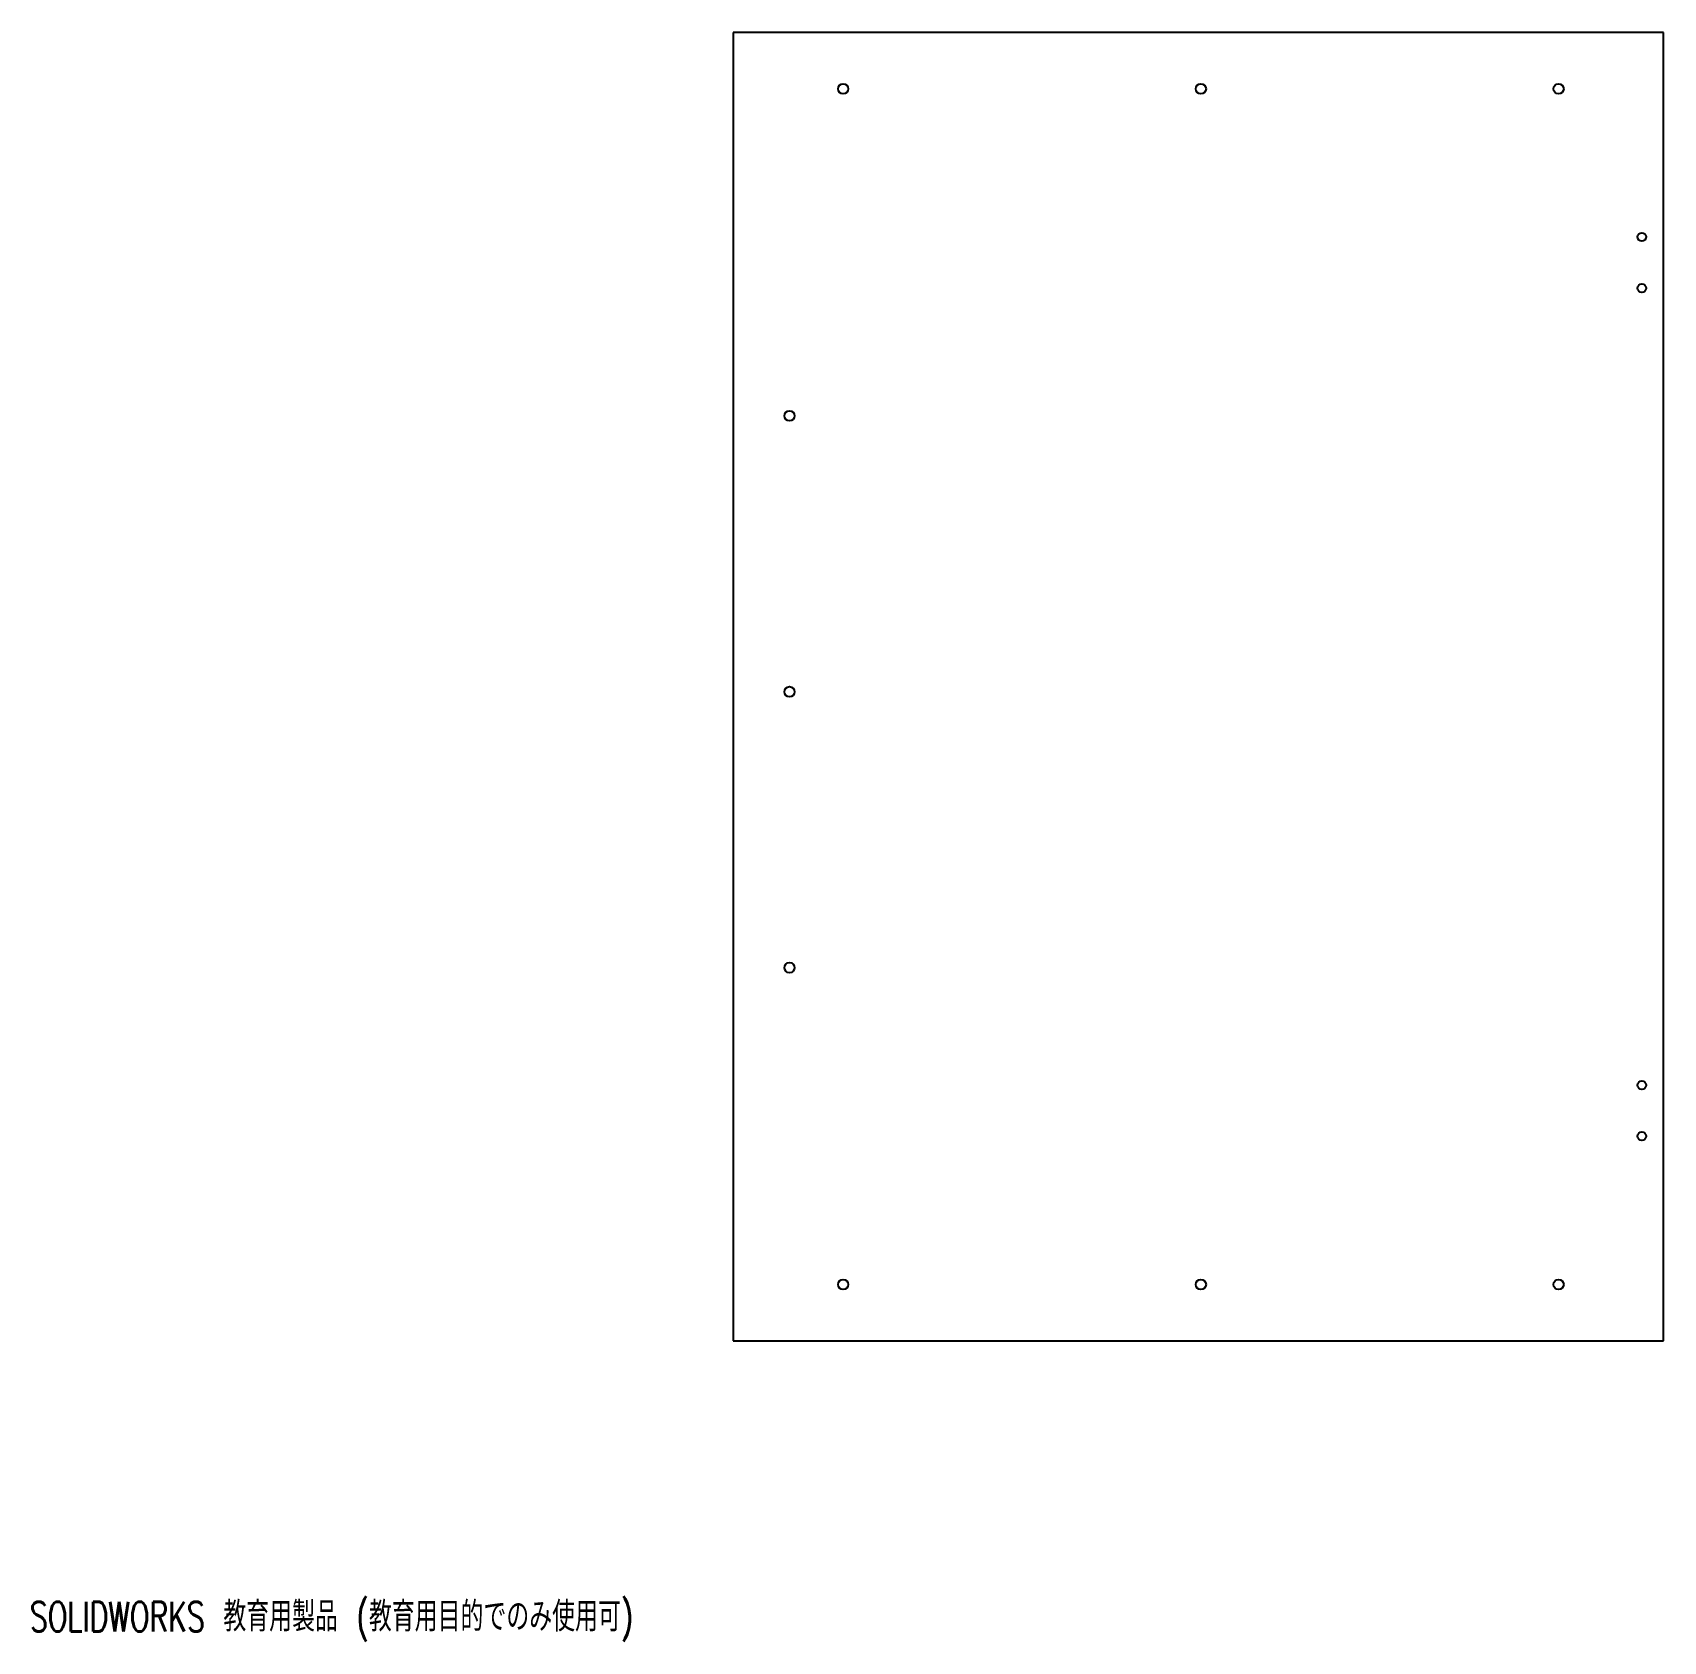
# Model space of a CAD drawing. Header units: millimetres. Extents: x 1 to 799, y -1 to 786.
import ezdxf

# ---------------------------------------------------------------- set-up
doc = ezdxf.new("R2010")
doc.units = ezdxf.units.MM
doc.styles.add('SLDTEXTSTYLE0', font='TXT', dxfattribs={"width": 0.7, "bigfont": 'bigfont'})

msp = doc.modelspace()

# ---------------------------------------------------------------- linework, layer by layer
at = {"color": 7, "linetype": 'Continuous', "lineweight": 25}
for p, q in [((344.08, 786.49), (344.08, 146.49)), ((799.08, 786.49), (344.08, 786.49)), ((799.08, 146.49), (799.08, 786.49)), ((344.08, 146.49), (799.08, 146.49))]:
    msp.add_line(p, q, dxfattribs=at)
for centre, radius in [((397.83, 758.99), 2.5), ((572.83, 758.99), 2.5), ((747.83, 758.99), 2.5), ((788.58, 686.49), 2.1), ((788.58, 661.49), 2.1), ((371.58, 598.99), 2.5), ((371.58, 463.99), 2.5), ((371.58, 328.99), 2.5), ((788.58, 271.49), 2.1), ((788.58, 246.49), 2.1), ((397.83, 173.99), 2.5), ((572.83, 173.99), 2.5), ((747.83, 173.99), 2.5)]:
    msp.add_circle(centre, radius, dxfattribs=at)

# ---------------------------------------------------------------- texts
at = {"color": 7, "linetype": 'Continuous', "insert": (0, 18.76), "char_height": 14.5493, "attachment_point": 1, "style": 'SLDTEXTSTYLE0'}
msp.add_mtext('SOLIDWORKS 教育用製品 (教育用目的でのみ使用可)', dxfattribs=at)

doc.saveas('drawing.dxf')
